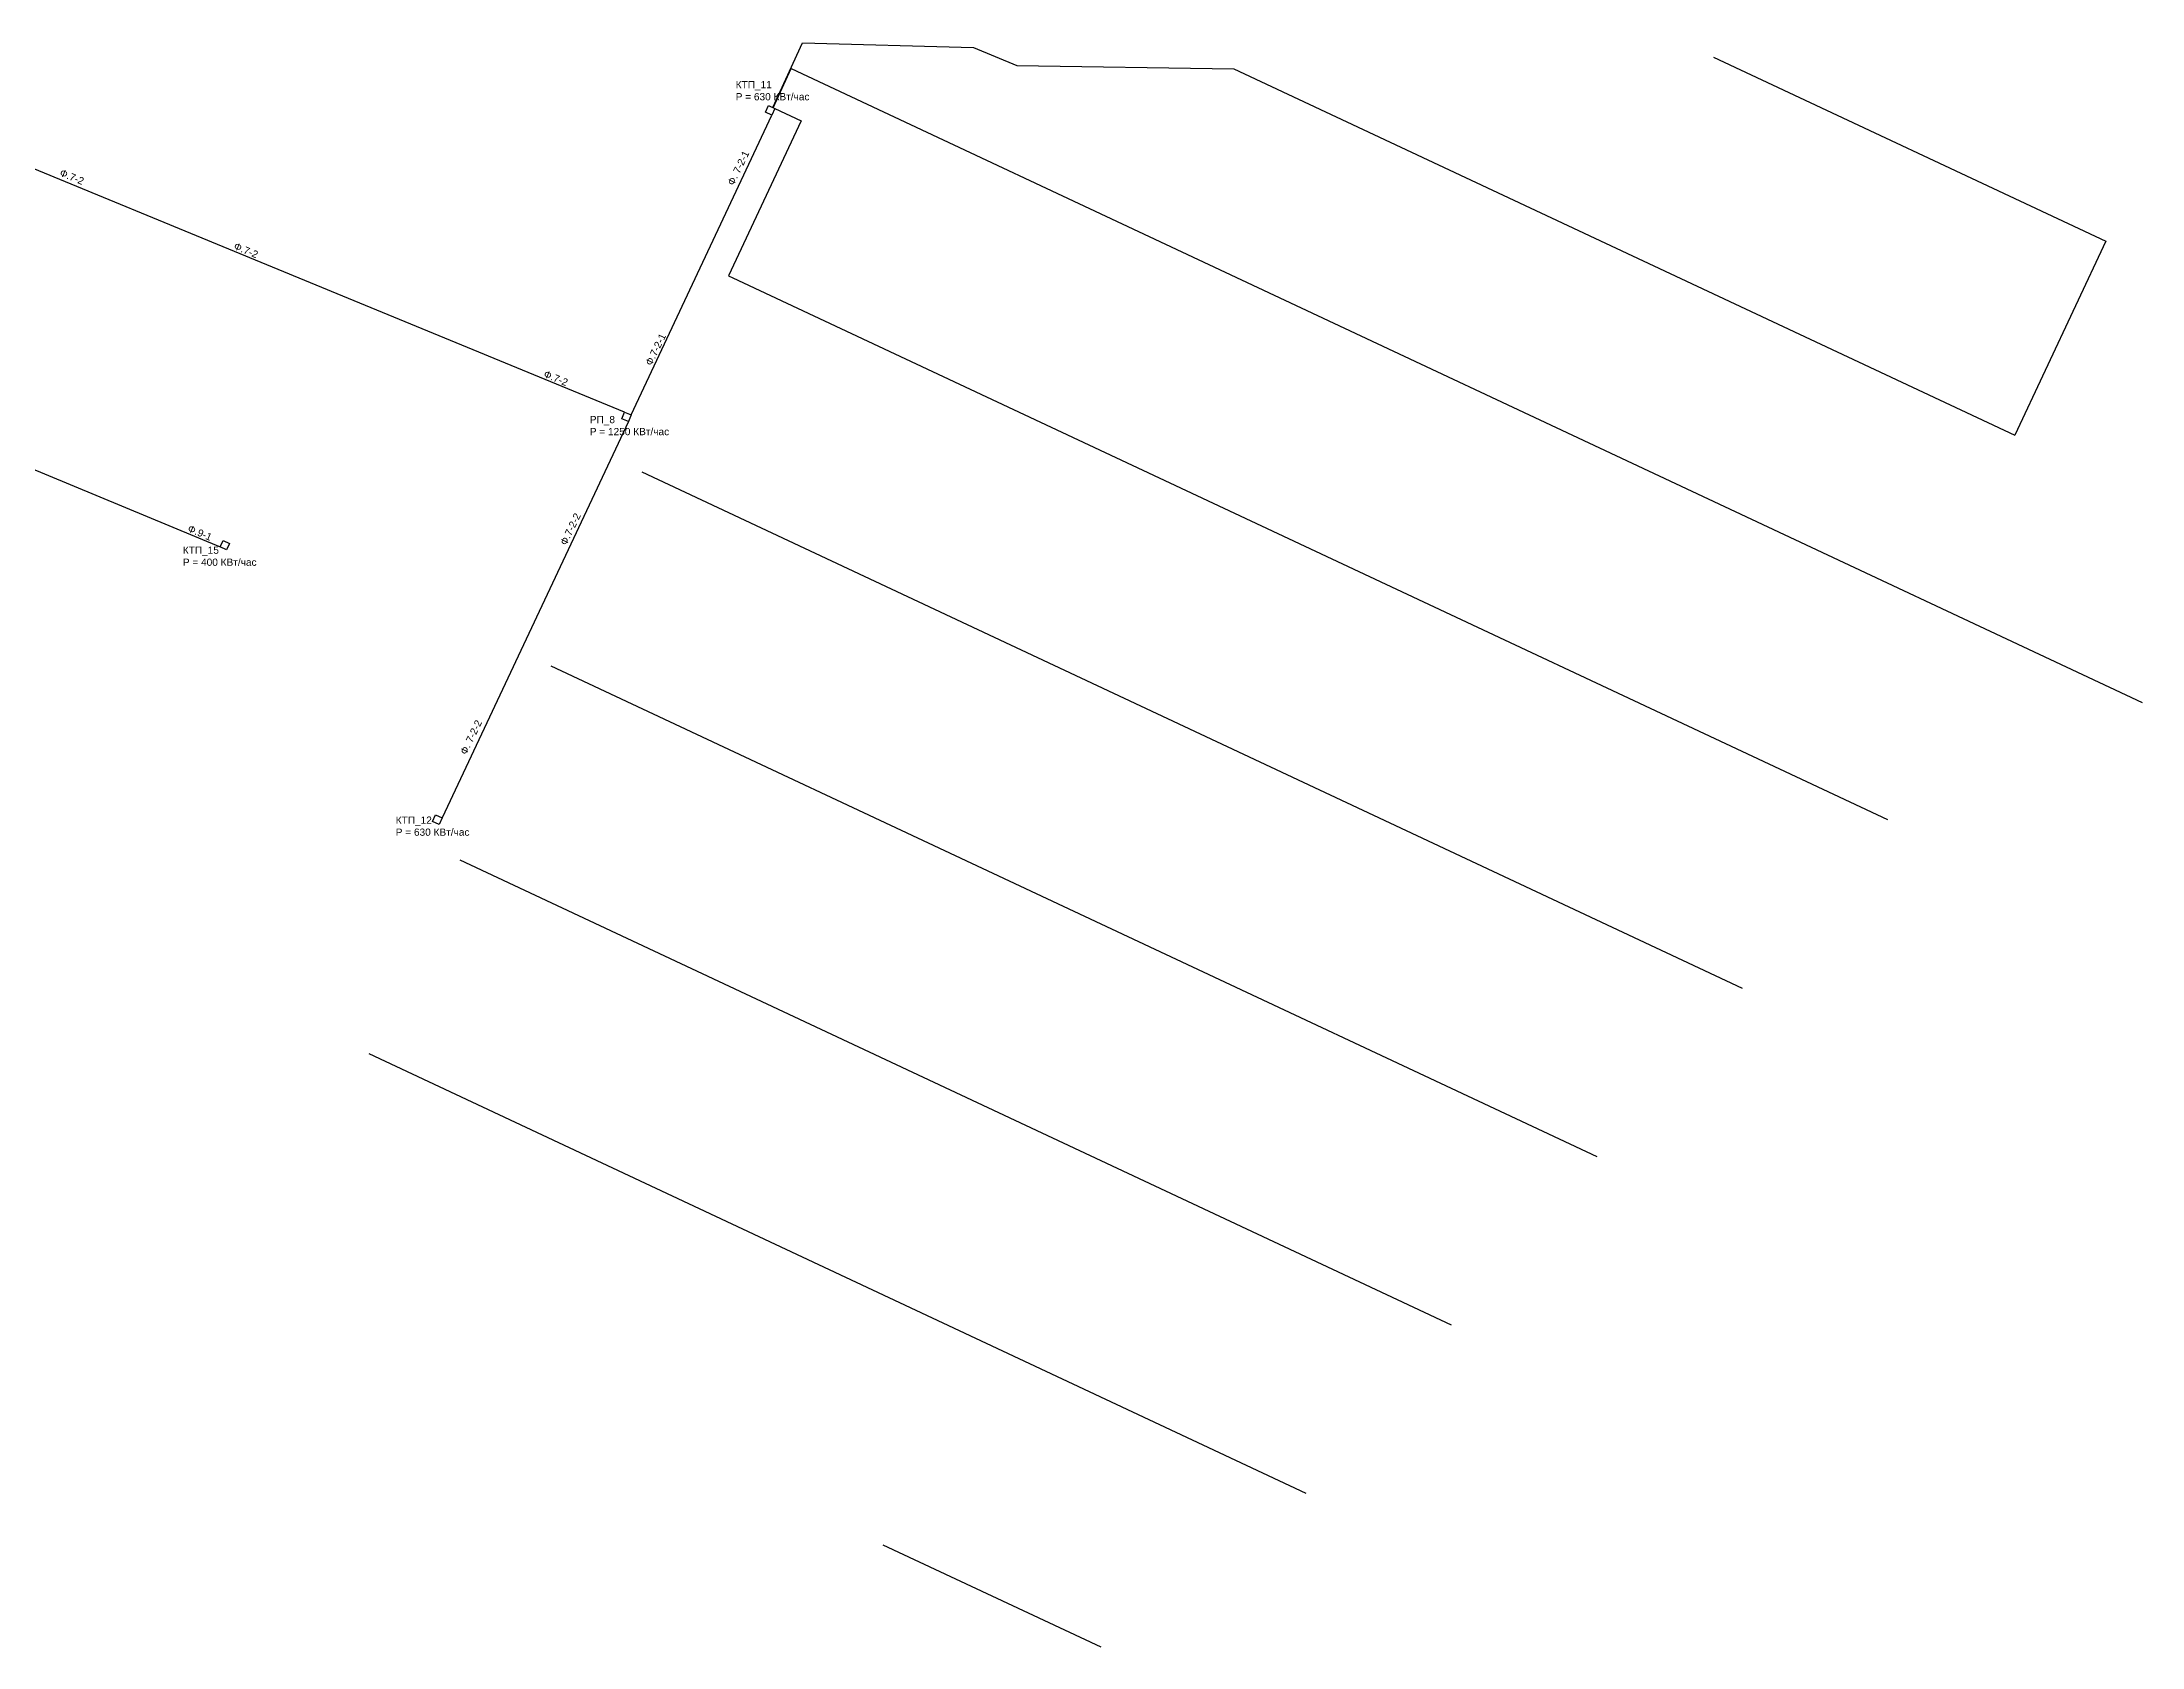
# Model space of a CAD drawing. Header units: millimetres. Extents: x 2242885 to 2245448, y 377596 to 382000.
# Drawn here: x 2244548 to 2245421, y 380321 to 380987 of the extents above; entities that cross this region are included whole.
import ezdxf

# ---------------------------------------------------------------- set-up
doc = ezdxf.new("R2010")
doc.units = ezdxf.units.MM
for name, color, linetype, lineweight in [('информация ТП', 250, 'Continuous', 25), ('КТП_10_0_4', 102, 'Continuous', 25), ('ЛЭП_0_4', 230, 'Continuous', 25), ('ЛЭП_10_каб', 201, 'Continuous', 25), ('наименование_фидера_10_кв', 201, 'Continuous', 25), ('РП_10_', 201, 'Continuous', 25), ('РТП_10_0_4', 80, 'Continuous', 25)]:
    doc.layers.add(name, color=color, linetype=linetype, lineweight=lineweight)
doc.styles.get("Standard").update_dxf_attribs({"font": 'arial.ttf'})

msp = doc.modelspace()

# ---------------------------------------------------------------- linework, layer by layer
at = {"layer": 'КТП_10_0_4'}
for points in [[(2244852.96, 380959.66), (2244851.71, 380956.94), (2244848.98, 380958.19), (2244850.23, 380960.92)], [(2244714.64, 380665.04), (2244713.39, 380662.31), (2244710.66, 380663.56), (2244711.91, 380666.29)]]:
    msp.add_lwpolyline(points, close=True, dxfattribs=at)
at = {"layer": 'ЛЭП_0_4'}
for points in [[(2244852.05, 380960.08), (2244864.4, 380986.96), (2244935.42, 380985.1), (2244953.47, 380977.62), (2245043.7, 380976.16), (2245368.1, 380823.97)], [(2245242.94, 380981), (2245405.9, 380904.55), (2245368.1, 380823.97)], [(2244852.23, 380960), (2244859.73, 380976.31), (2245420.98, 380713.01)], [(2244852.96, 380959.66), (2244863.86, 380954.65), (2244833.64, 380890.24), (2244835.45, 380889.39), (2245315.28, 380664.29)], [(2244797.65, 380808.82), (2245254.84, 380594.33)], [(2244759.85, 380728.24), (2245194.41, 380524.38)], [(2244722.05, 380647.67), (2245133.98, 380454.42)], [(2244684.25, 380567.09), (2245073.54, 380384.46)], [(2244897.82, 380363.07), (2244988.35, 380320.6)]]:
    msp.add_lwpolyline(points, dxfattribs=at)
at = {"layer": 'ЛЭП_10_каб'}
for points in [[(2244790.51, 380833.57), (2244675.77, 380880.81), (2244494.94, 380955.26), (2244492.84, 380957.87), (2244419.99, 380987.98)], [(2244793.28, 380832.43), (2244851.71, 380956.94)], [(2244093.05, 380837.29), (2244297.87, 380837.29), (2244320.94, 380834.63), (2244347.73, 380891.72), (2244622.42, 380777.6)], [(2244792.14, 380829.66), (2244714.64, 380665.04)]]:
    msp.add_lwpolyline(points, dxfattribs=at)
at = {"layer": 'РП_10_'}
msp.add_lwpolyline([(2244790.51, 380833.57), (2244793.28, 380832.43), (2244792.14, 380829.66), (2244789.37, 380830.8)], close=True, dxfattribs=at)
at = {"layer": 'РТП_10_0_4'}
msp.add_lwpolyline([(2244626.4, 380779.07), (2244625.15, 380776.34), (2244622.42, 380777.6), (2244623.67, 380780.32)], close=True, dxfattribs=at)

# ---------------------------------------------------------------- texts
at = {"layer": 'информация ТП', "char_height": 3, "attachment_point": 1}
for s, insert in [('КТП_11\\PР = 630 КВт/час', (2244836.66, 380971.13)), ('РП_8\\PР = 1250 КВт/час', (2244776.03, 380832)), ('КТП_15\\PР = 400 КВт/час', (2244606.94, 380777.75)), ('КТП_12\\PР = 630 КВт/час', (2244695.4, 380665.6))]:
    msp.add_mtext_dynamic_manual_height_columns(s, width=36.1201, gutter_width=12.5, heights=[0], dxfattribs=dict(at, insert=insert))
at = {"layer": 'наименование_фидера_10_кв', "char_height": 3, "attachment_point": 1}
for s, insert, rotation in [('Ф. 7-2-1', (2244833.09, 380928.75), 64.33281), ('Ф.7-2', (2244556.62, 380934.68), 337.52364), ('Ф.7-2', (2244628.96, 380904.19), 337.52364), ('Ф.7-2-1', (2244798.99, 380853.9), 64.33281), ('Ф.7-2', (2244757.7, 380851.07), 337.52364), ('Ф.7-2-2', (2244763.59, 380779.26), 64.33281), ('Ф.9-1', (2244609.81, 380786.87), 337.15582), ('Ф. 7-2-2', (2244722.04, 380692.28), 64.33281)]:
    msp.add_mtext_dynamic_manual_height_columns(s, width=36.1201, gutter_width=12.5, heights=[0], dxfattribs=dict(at, insert=insert, rotation=rotation))

doc.saveas('drawing.dxf')
